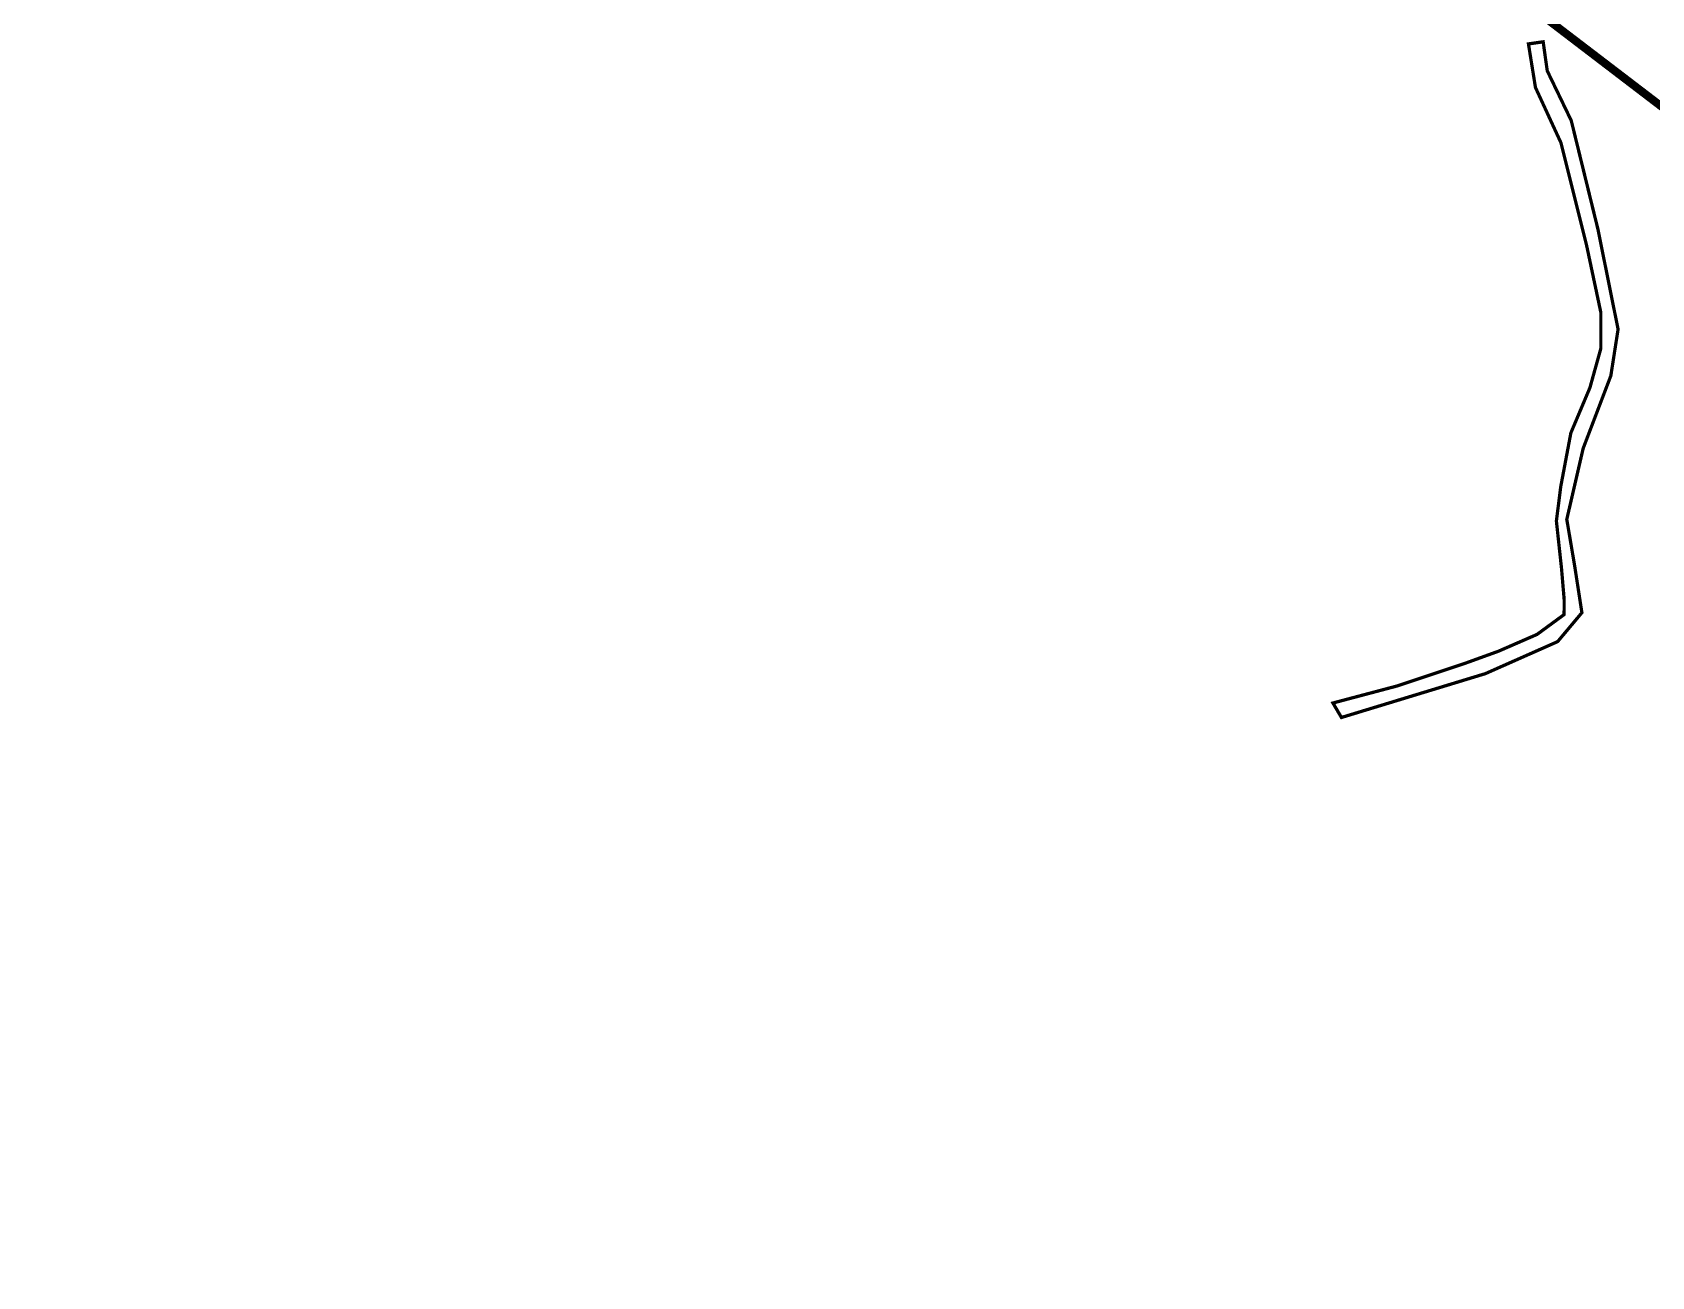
# Model space of a CAD drawing. Header units: metres. Extents: x 561401 to 594056, y 8460144 to 8508504.
# Drawn here: x 569265.1 to 569364.3, y 8474036.6 to 8474112.8 of the extents above; entities that cross this region are included whole.
import ezdxf

# ---------------------------------------------------------------- set-up
doc = ezdxf.new("R2010")
doc.units = ezdxf.units.M
doc.layers.add('1.1. DERECHO DE VIA', color=230, linetype='Continuous')
doc.layers.add('1.7 PIRCA DE PIEDRA', color=8, linetype='Continuous')

msp = doc.modelspace()

# ---------------------------------------------------------------- linework, layer by layer
at = {"layer": '1.1. DERECHO DE VIA', "color": 230, "linetype": 'Continuous', "lineweight": 40, "ltscale": 0.2, "const_width": 0.5}
msp.add_lwpolyline([(569469.444, 8474036.82), (569451.102, 8474044.742), (569434.215, 8474055.421), (569418.315, 8474067.552), (569402.418, 8474079.689), (569386.522, 8474091.826), (569370.625, 8474103.962), (569354.728, 8474116.099), (569338.81, 8474128.206), (569321.649, 8474138.426), (569303.251, 8474146.263), (569284.789, 8474153.956), (569266.328, 8474161.648), (569252.333, 8474160.038)], dxfattribs=at)
at = {"layer": '1.7 PIRCA DE PIEDRA', "color": 64, "linetype": 'Continuous', "lineweight": -3, "const_width": 0.2}
msp.add_lwpolyline([(569344.805, 8474071.729), (569345.328, 8474070.842), (569354.153, 8474073.529), (569358.585, 8474075.492), (569360.073, 8474077.266), (569359.629, 8474080.136), (569359.146, 8474082.986), (569360.149, 8474087.33), (569361.847, 8474091.785), (569362.292, 8474094.636), (569361.057, 8474100.766), (569359.42, 8474107.429), (569357.949, 8474110.477), (569357.697, 8474112.257), (569356.795, 8474112.129), (569357.225, 8474109.458), (569358.787, 8474106.071), (569360.361, 8474099.777), (569361.232, 8474095.678), (569361.232, 8474093.45), (569360.564, 8474091.053), (569359.396, 8474088.283), (569358.773, 8474084.976), (569358.509, 8474082.881), (569358.823, 8474079.977), (569358.987, 8474078.048), (569358.982, 8474077.149), (569357.323, 8474075.934), (569354.958, 8474074.904), (569352.827, 8474074.133), (569348.694, 8474072.761), (569344.805, 8474071.729)], dxfattribs=at)

doc.saveas('drawing.dxf')
